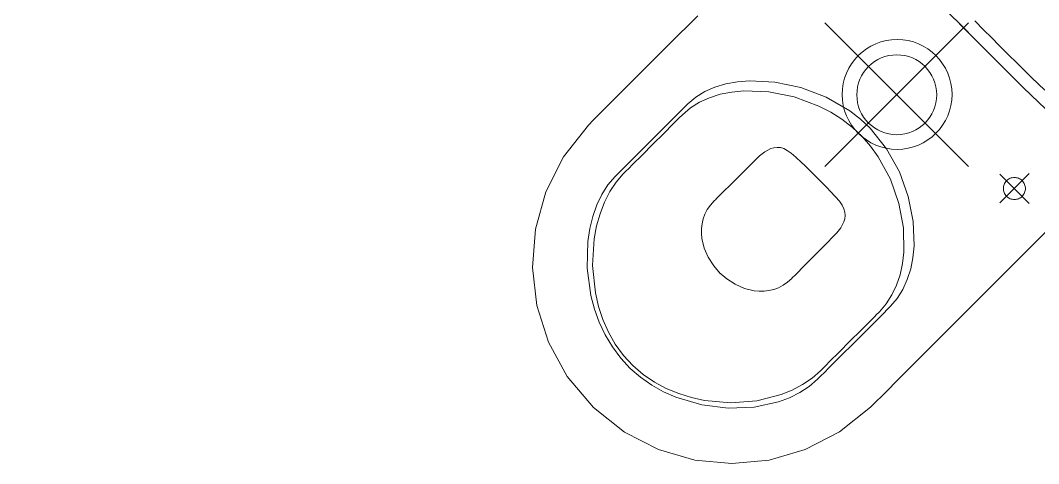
# Model space of a CAD drawing. Header units: millimetres. Extents: x 186805 to 449048, y 2167 to 51540.
# Drawn here: x 258821 to 259767, y 32388 to 32799 of the extents above; entities that cross this region are included whole.
import ezdxf

# ---------------------------------------------------------------- set-up
doc = ezdxf.new("R2010")
doc.units = ezdxf.units.MM
doc.linetypes.add('HIDDEN', pattern=[0.375, 0.25, -0.125])
for name, color, linetype, lineweight in [('0-AKL-P1 TILES', 8, 'CONTINUOUS', 13), ('3117.NEW ID XR$0$BD$0$0-PLUMBING', 2, 'CONTINUOUS', 20), ('3117.NEW ID XR$0$BD$0$0-sanitary', 1, 'CONTINUOUS', 20), ('BD$0$0-PLUMBING', 2, 'CONTINUOUS', 20), ('BD$0$0-sanitary', 1, 'CONTINUOUS', 20)]:
    doc.layers.add(name, color=color, linetype=linetype, lineweight=lineweight)
doc.layers.add('BB$0$DOOR', color=9, linetype='HIDDEN')

# ---------------------------------------------------------------- blocks, each defined once
blk = doc.blocks.new('A$C5C977968')
at = {"layer": '3117.NEW ID XR$0$BD$0$0-PLUMBING', "linetype": 'Continuous'}
for p, q in [((7062.28, 3332.98), (6928.85, 3199.55)), ((7062.28, 3199.55), (6928.85, 3332.98))]:
    blk.add_line(p, q, dxfattribs=at)
for centre, radius in [((6995.3, 3266.61), 51), ((6995.56, 3266.26), 37.11)]:
    blk.add_circle(centre, radius, dxfattribs=at)
at = {"layer": '3117.NEW ID XR$0$BD$0$0-sanitary'}
for points in [[(7180.29, 3339.7), (7207.5, 3312.49), (7231.83, 3288.17), (7252.36, 3267.64), (7268.16, 3251.85), (7278.32, 3241.69), (7280.99, 3239.02), (7281.91, 3238.1), (7305.13, 3208.64), (7321.51, 3176.1), (7331.07, 3141.56), (7333.83, 3106.07), (7329.8, 3070.7), (7319.01, 3036.52), (7301.48, 3004.6), (7277.22, 2975.99), (7277.22, 2975.99)], [(7049.07, 3463.96), (7051.01, 3461.43), (7052.16, 3458.78), (7052.65, 3456.36), (7052.63, 3454.49), (7051.9, 3452.01), (7050.43, 3449.87), (7040.66, 3439.08), (7031.58, 3429.14), (7023.1, 3419.94), (7015.14, 3411.38), (7000.43, 3395.84), (6986.76, 3381.72), (6959.87, 3354.65), (6945.29, 3340.14), (6937.41, 3332.3), (6929.04, 3323.94)], [(6858.2, 3270.41), (6870.45, 3282.21), (6882.06, 3293.64), (6894.04, 3305.62), (6900.48, 3312.1), (6907.4, 3319.06), (6914.92, 3326.61), (6923.17, 3334.87)], [(6794.72, 3209.62), (6797.26, 3207.68), (6799.9, 3206.53), (6802.32, 3206.03), (6804.19, 3206.04), (6806.67, 3206.78), (6808.81, 3208.25), (6819.62, 3218.04), (6829.65, 3227.2), (6838.98, 3235.81), (6847.69, 3243.93), (6863.64, 3259.05), (6878.22, 3273.18), (6906.17, 3300.95), (6920.97, 3315.82), (6937.28, 3332.18)], [(7277.22, 2975.99), (7248.39, 2953.16), (7216.7, 2936.86), (7183.11, 2927.1), (7148.58, 2923.86), (7114.05, 2927.15), (7080.48, 2936.98), (7048.81, 2953.33), (7020.02, 2976.21), (7016.74, 2979.48), (7007.44, 2988.78), (6992.91, 3003.32), (6973.94, 3022.29), (6951.32, 3044.9), (6925.85, 3070.37), (6869.52, 3126.71), (6811.28, 3184.95), (6783.43, 3212.8), (6757.48, 3238.75), (6734.22, 3262), (6714.45, 3281.77), (6698.96, 3297.26), (6688.55, 3307.68)], [(7189.52, 3257.93), (7190.28, 3257.17), (7192.42, 3255.03), (7195.76, 3251.7), (7200.08, 3247.37), (7210.9, 3236.55), (7223.31, 3224.14), (7235.72, 3211.74), (7246.54, 3200.91), (7250.86, 3196.59), (7254.19, 3193.26), (7256.34, 3191.11), (7257.1, 3190.35), (7263.71, 3182.66), (7269.4, 3173.84), (7274.13, 3164.04), (7277.9, 3153.38), (7280.7, 3142.04), (7282.51, 3130.13), (7283.09, 3105.24), (7279.56, 3079.86), (7276.2, 3067.34), (7271.78, 3055.14), (7266.26, 3043.38), (7259.65, 3032.23), (7251.92, 3021.82), (7243.05, 3012.29), (7233.43, 3004.01), (7223.06, 2996.8), (7212.06, 2990.63), (7200.56, 2985.52), (7176.54, 2978.38), (7152.03, 2975.31), (7128.02, 2976.25), (7105.52, 2981.11), (7095.15, 2984.99), (7085.53, 2989.83), (7076.8, 2995.61), (7069.07, 3002.33), (7068.31, 3003.09), (7066.17, 3005.23), (7062.83, 3008.56), (7058.51, 3012.89), (7047.69, 3023.71), (7035.28, 3036.12), (7022.88, 3048.52), (7012.05, 3059.35), (7007.73, 3063.67), (7004.4, 3067), (7002.25, 3069.15), (7001.49, 3069.91), (6995.18, 3077.28), (6989.95, 3085.59), (6985.78, 3094.74), (6982.66, 3104.58), (6980.57, 3115.02), (6979.49, 3125.93), (6980.29, 3148.69), (6984.91, 3171.94), (6993.2, 3194.72), (7005.02, 3216.1), (7020.21, 3235.14), (7029.32, 3243.71), (7039.25, 3251.4), (7061.05, 3264.05), (7084.54, 3272.98), (7108.65, 3278.08), (7132.27, 3279.23), (7143.57, 3278.3), (7154.35, 3276.34), (7164.47, 3273.33), (7173.79, 3269.27), (7182.19, 3264.14), (7189.52, 3257.93), (7189.52, 3257.93)], [(7194.59, 3247.79), (7195.21, 3247.17), (7196.95, 3245.43), (7199.66, 3242.72), (7203.17, 3239.21), (7211.96, 3230.42), (7222.04, 3220.34), (7232.12, 3210.26), (7240.91, 3201.47), (7244.42, 3197.96), (7247.13, 3195.25), (7248.87, 3193.51), (7249.49, 3192.89), (7256.16, 3185.2), (7262, 3176.37), (7266.98, 3166.56), (7271.08, 3155.9), (7274.25, 3144.55), (7276.49, 3132.64), (7278, 3107.73), (7275.39, 3082.34), (7272.47, 3069.83), (7268.43, 3057.62), (7263.24, 3045.88), (7256.88, 3034.73), (7249.31, 3024.34), (7240.52, 3014.83), (7230.9, 3006.62), (7220.53, 2999.58), (7209.53, 2993.67), (7198.03, 2988.88), (7186.15, 2985.19), (7174.02, 2982.56), (7149.5, 2980.42), (7125.49, 2982.28), (7102.99, 2987.94), (7092.62, 2992.14), (7083, 2997.22), (7074.26, 3003.16), (7066.53, 3009.94), (7065.92, 3010.56), (7064.18, 3012.3), (7061.47, 3015), (7057.96, 3018.52), (7049.17, 3027.31), (7039.09, 3037.39), (7029.01, 3047.46), (7020.22, 3056.26), (7016.71, 3059.77), (7014, 3062.47), (7012.26, 3064.22), (7011.64, 3064.83), (7005.31, 3072.19), (7000.02, 3080.44), (6995.76, 3089.49), (6992.52, 3099.22), (6990.29, 3109.51), (6989.05, 3120.25), (6989.47, 3142.63), (6993.67, 3165.46), (7001.54, 3187.82), (7012.96, 3208.81), (7019.97, 3218.51), (7027.82, 3227.53), (7036.76, 3235.95), (7046.5, 3243.48), (7056.9, 3250.1), (7067.85, 3255.8), (7090.86, 3264.38), (7114.48, 3269.12), (7137.7, 3269.93), (7148.83, 3268.83), (7159.48, 3266.71), (7169.5, 3263.55), (7178.78, 3259.36), (7187.19, 3254.11), (7194.59, 3247.79)], [(7070.12, 3189.83), (7074.11, 3193.81), (7077.73, 3197.41), (7081.03, 3200.65), (7084.02, 3203.54), (7089.21, 3208.36), (7093.53, 3211.99), (7097.21, 3214.59), (7100.49, 3216.27), (7103.58, 3217.18), (7106.71, 3217.46), (7109.71, 3217.15), (7112.62, 3216.29), (7118.07, 3213.37), (7122.88, 3209.57), (7126.87, 3205.77), (7131.78, 3200.87), (7137.65, 3195.03), (7150.26, 3182.48), (7156.02, 3176.77), (7158.54, 3174.26), (7160.75, 3172.07), (7162.57, 3170.26), (7163.95, 3168.89), (7164.82, 3168.03), (7165.13, 3167.73), (7168.64, 3163.8), (7171.49, 3159.69), (7173.71, 3155.44), (7175.34, 3151.06), (7176.41, 3146.59), (7176.94, 3142.06), (7176.96, 3137.5), (7176.51, 3132.95), (7174.32, 3123.99), (7170.59, 3115.42), (7165.57, 3107.49), (7159.5, 3100.45)], [(6899.92, 3192.66), (6872.55, 3165.3)], [(6872.58, 3193.24), (6899.93, 3165.88)], [(6893.61, 3172.05), (6894.31, 3172.83), (6894.91, 3173.66), (6895.43, 3174.53), (6895.85, 3175.43), (6896.18, 3176.37), (6896.41, 3177.33), (6896.55, 3178.3), (6896.6, 3179.28), (6896.55, 3180.26), (6896.41, 3181.23), (6896.17, 3182.19), (6895.85, 3183.12), (6895.43, 3184.03), (6894.91, 3184.9), (6894.3, 3185.73), (6893.6, 3186.5), (6892.82, 3187.2), (6892, 3187.81), (6891.13, 3188.33), (6890.22, 3188.75), (6889.29, 3189.07), (6888.33, 3189.31), (6887.36, 3189.45), (6886.38, 3189.49), (6885.4, 3189.45), (6884.43, 3189.31), (6883.47, 3189.07), (6882.54, 3188.75), (6881.63, 3188.33), (6880.76, 3187.81), (6879.93, 3187.2), (6879.16, 3186.5), (6878.46, 3185.73), (6877.85, 3184.9), (6877.33, 3184.03), (6876.91, 3183.12), (6876.58, 3182.19), (6876.35, 3181.23), (6876.21, 3180.26), (6876.16, 3179.28), (6876.21, 3178.3), (6876.35, 3177.33), (6876.58, 3176.37), (6876.91, 3175.44), (6877.33, 3174.53), (6877.85, 3173.66), (6878.46, 3172.83), (6879.16, 3172.06), (6879.93, 3171.36), (6880.76, 3170.75), (6881.63, 3170.23), (6882.54, 3169.81), (6883.47, 3169.48), (6884.43, 3169.25), (6885.4, 3169.11), (6886.38, 3169.06), (6887.36, 3169.11), (6888.33, 3169.25), (6889.29, 3169.48), (6890.22, 3169.81), (6891.13, 3170.23), (6892, 3170.74), (6892.83, 3171.35), (6893.61, 3172.05), (6893.61, 3172.05)], [(7071.06, 3190.77), (7067.08, 3186.78), (7063.48, 3183.16), (7060.24, 3179.86), (7057.35, 3176.87), (7052.53, 3171.68), (7048.9, 3167.36), (7046.31, 3163.68), (7044.62, 3160.41), (7043.71, 3157.32), (7043.43, 3154.18), (7043.74, 3151.18), (7044.6, 3148.27), (7047.52, 3142.82), (7051.32, 3138.01), (7055.12, 3134.01), (7060.02, 3129.11), (7065.86, 3123.24), (7078.4, 3110.62), (7084.12, 3104.87), (7086.63, 3102.34), (7088.81, 3100.14), (7090.62, 3098.31), (7091.99, 3096.93), (7092.86, 3096.06), (7093.16, 3095.76), (7097.08, 3092.25), (7101.19, 3089.4), (7105.45, 3087.17), (7109.83, 3085.54), (7114.3, 3084.48), (7118.83, 3083.95), (7123.38, 3083.93), (7127.94, 3084.38), (7136.9, 3086.57), (7145.47, 3090.31), (7153.4, 3095.32), (7160.43, 3101.39)]]:
    blk.add_lwpolyline(points, dxfattribs=at)
at = {"layer": 'BB$0$DOOR'}
blk.add_arc((8568.67, 3675.79), 796.83, 134.56818, 221.79568, dxfattribs=at)
blk.add_arc((8568.67, 3675.79), 796.83, 134.56818, 221.79568, dxfattribs=at)
blk.add_arc((8568.67, 3675.79), 796.83, 134.56818, 221.79568, dxfattribs=at)
at = {"layer": 'BD$0$0-PLUMBING', "linetype": 'Continuous'}
for p, q in [((7062.28, 3332.98), (6928.85, 3199.55)), ((7062.28, 3199.55), (6928.85, 3332.98)), ((7062.28, 3332.98), (6928.85, 3199.55)), ((7062.28, 3199.55), (6928.85, 3332.98))]:
    blk.add_line(p, q, dxfattribs=at)
for centre, radius in [((6995.3, 3266.61), 51), ((6995.3, 3266.61), 51), ((6995.56, 3266.26), 37.11), ((6995.56, 3266.26), 37.11)]:
    blk.add_circle(centre, radius, dxfattribs=at)
at = {"layer": 'BD$0$0-sanitary'}
for points in [[(7180.29, 3339.7), (7207.5, 3312.49), (7231.83, 3288.17), (7252.36, 3267.64), (7268.16, 3251.85), (7278.32, 3241.69), (7280.99, 3239.02), (7281.91, 3238.1), (7305.13, 3208.64), (7321.51, 3176.1), (7331.07, 3141.56), (7333.83, 3106.07), (7329.8, 3070.7), (7319.01, 3036.52), (7301.48, 3004.6), (7277.22, 2975.99), (7277.22, 2975.99)], [(7180.29, 3339.7), (7207.5, 3312.49), (7231.83, 3288.17), (7252.36, 3267.64), (7268.16, 3251.85), (7278.32, 3241.69), (7280.99, 3239.02), (7281.91, 3238.1), (7305.13, 3208.64), (7321.51, 3176.1), (7331.07, 3141.56), (7333.83, 3106.07), (7329.8, 3070.7), (7319.01, 3036.52), (7301.48, 3004.6), (7277.22, 2975.99), (7277.22, 2975.99)], [(7049.07, 3463.96), (7051.01, 3461.43), (7052.16, 3458.78), (7052.65, 3456.36), (7052.63, 3454.49), (7051.9, 3452.01), (7050.43, 3449.87), (7040.66, 3439.08), (7031.58, 3429.14), (7023.1, 3419.94), (7015.14, 3411.38), (7000.43, 3395.84), (6986.76, 3381.72), (6959.87, 3354.65), (6945.29, 3340.14), (6937.41, 3332.3), (6929.04, 3323.94)], [(7049.07, 3463.96), (7051.01, 3461.43), (7052.16, 3458.78), (7052.65, 3456.36), (7052.63, 3454.49), (7051.9, 3452.01), (7050.43, 3449.87), (7040.66, 3439.08), (7031.58, 3429.14), (7023.1, 3419.94), (7015.14, 3411.38), (7000.43, 3395.84), (6986.76, 3381.72), (6959.87, 3354.65), (6945.29, 3340.14), (6937.41, 3332.3), (6929.04, 3323.94)], [(6858.2, 3270.41), (6870.45, 3282.21), (6882.06, 3293.64), (6894.04, 3305.62), (6900.48, 3312.1), (6907.4, 3319.06), (6914.92, 3326.61), (6923.17, 3334.87)], [(6858.2, 3270.41), (6870.45, 3282.21), (6882.06, 3293.64), (6894.04, 3305.62), (6900.48, 3312.1), (6907.4, 3319.06), (6914.92, 3326.61), (6923.17, 3334.87)], [(6794.72, 3209.62), (6797.26, 3207.68), (6799.9, 3206.53), (6802.32, 3206.03), (6804.19, 3206.04), (6806.67, 3206.78), (6808.81, 3208.25), (6819.62, 3218.04), (6829.65, 3227.2), (6838.98, 3235.81), (6847.69, 3243.93), (6863.64, 3259.05), (6878.22, 3273.18), (6906.17, 3300.95), (6920.97, 3315.82), (6937.28, 3332.18)], [(6794.72, 3209.62), (6797.26, 3207.68), (6799.9, 3206.53), (6802.32, 3206.03), (6804.19, 3206.04), (6806.67, 3206.78), (6808.81, 3208.25), (6819.62, 3218.04), (6829.65, 3227.2), (6838.98, 3235.81), (6847.69, 3243.93), (6863.64, 3259.05), (6878.22, 3273.18), (6906.17, 3300.95), (6920.97, 3315.82), (6937.28, 3332.18)], [(7277.22, 2975.99), (7248.39, 2953.16), (7216.7, 2936.86), (7183.11, 2927.1), (7148.58, 2923.86), (7114.05, 2927.15), (7080.48, 2936.98), (7048.81, 2953.33), (7020.02, 2976.21), (7016.74, 2979.48), (7007.44, 2988.78), (6992.91, 3003.32), (6973.94, 3022.29), (6951.32, 3044.9), (6925.85, 3070.37), (6869.52, 3126.71), (6811.28, 3184.95), (6783.43, 3212.8), (6757.48, 3238.75), (6734.22, 3262), (6714.45, 3281.77), (6698.96, 3297.26), (6688.55, 3307.68)], [(7277.22, 2975.99), (7248.39, 2953.16), (7216.7, 2936.86), (7183.11, 2927.1), (7148.58, 2923.86), (7114.05, 2927.15), (7080.48, 2936.98), (7048.81, 2953.33), (7020.02, 2976.21), (7016.74, 2979.48), (7007.44, 2988.78), (6992.91, 3003.32), (6973.94, 3022.29), (6951.32, 3044.9), (6925.85, 3070.37), (6869.52, 3126.71), (6811.28, 3184.95), (6783.43, 3212.8), (6757.48, 3238.75), (6734.22, 3262), (6714.45, 3281.77), (6698.96, 3297.26), (6688.55, 3307.68)], [(7189.52, 3257.93), (7190.28, 3257.17), (7192.42, 3255.03), (7195.76, 3251.7), (7200.08, 3247.37), (7210.9, 3236.55), (7223.31, 3224.14), (7235.72, 3211.74), (7246.54, 3200.91), (7250.86, 3196.59), (7254.19, 3193.26), (7256.34, 3191.11), (7257.1, 3190.35), (7263.71, 3182.66), (7269.4, 3173.84), (7274.13, 3164.04), (7277.9, 3153.38), (7280.7, 3142.04), (7282.51, 3130.13), (7283.09, 3105.24), (7279.56, 3079.86), (7276.2, 3067.34), (7271.78, 3055.14), (7266.26, 3043.38), (7259.65, 3032.23), (7251.92, 3021.82), (7243.05, 3012.29), (7233.43, 3004.01), (7223.06, 2996.8), (7212.06, 2990.63), (7200.56, 2985.52), (7176.54, 2978.38), (7152.03, 2975.31), (7128.02, 2976.25), (7105.52, 2981.11), (7095.15, 2984.99), (7085.53, 2989.83), (7076.8, 2995.61), (7069.07, 3002.33), (7068.31, 3003.09), (7066.17, 3005.23), (7062.83, 3008.56), (7058.51, 3012.89), (7047.69, 3023.71), (7035.28, 3036.12), (7022.88, 3048.52), (7012.05, 3059.35), (7007.73, 3063.67), (7004.4, 3067), (7002.25, 3069.15), (7001.49, 3069.91), (6995.18, 3077.28), (6989.95, 3085.59), (6985.78, 3094.74), (6982.66, 3104.58), (6980.57, 3115.02), (6979.49, 3125.93), (6980.29, 3148.69), (6984.91, 3171.94), (6993.2, 3194.72), (7005.02, 3216.1), (7020.21, 3235.14), (7029.32, 3243.71), (7039.25, 3251.4), (7061.05, 3264.05), (7084.54, 3272.98), (7108.65, 3278.08), (7132.27, 3279.23), (7143.57, 3278.3), (7154.35, 3276.34), (7164.47, 3273.33), (7173.79, 3269.27), (7182.19, 3264.14), (7189.52, 3257.93), (7189.52, 3257.93)], [(7189.52, 3257.93), (7190.28, 3257.17), (7192.42, 3255.03), (7195.76, 3251.7), (7200.08, 3247.37), (7210.9, 3236.55), (7223.31, 3224.14), (7235.72, 3211.74), (7246.54, 3200.91), (7250.86, 3196.59), (7254.19, 3193.26), (7256.34, 3191.11), (7257.1, 3190.35), (7263.71, 3182.66), (7269.4, 3173.84), (7274.13, 3164.04), (7277.9, 3153.38), (7280.7, 3142.04), (7282.51, 3130.13), (7283.09, 3105.24), (7279.56, 3079.86), (7276.2, 3067.34), (7271.78, 3055.14), (7266.26, 3043.38), (7259.65, 3032.23), (7251.92, 3021.82), (7243.05, 3012.29), (7233.43, 3004.01), (7223.06, 2996.8), (7212.06, 2990.63), (7200.56, 2985.52), (7176.54, 2978.38), (7152.03, 2975.31), (7128.02, 2976.25), (7105.52, 2981.11), (7095.15, 2984.99), (7085.53, 2989.83), (7076.8, 2995.61), (7069.07, 3002.33), (7068.31, 3003.09), (7066.17, 3005.23), (7062.83, 3008.56), (7058.51, 3012.89), (7047.69, 3023.71), (7035.28, 3036.12), (7022.88, 3048.52), (7012.05, 3059.35), (7007.73, 3063.67), (7004.4, 3067), (7002.25, 3069.15), (7001.49, 3069.91), (6995.18, 3077.28), (6989.95, 3085.59), (6985.78, 3094.74), (6982.66, 3104.58), (6980.57, 3115.02), (6979.49, 3125.93), (6980.29, 3148.69), (6984.91, 3171.94), (6993.2, 3194.72), (7005.02, 3216.1), (7020.21, 3235.14), (7029.32, 3243.71), (7039.25, 3251.4), (7061.05, 3264.05), (7084.54, 3272.98), (7108.65, 3278.08), (7132.27, 3279.23), (7143.57, 3278.3), (7154.35, 3276.34), (7164.47, 3273.33), (7173.79, 3269.27), (7182.19, 3264.14), (7189.52, 3257.93), (7189.52, 3257.93)], [(7194.59, 3247.79), (7195.21, 3247.17), (7196.95, 3245.43), (7199.66, 3242.72), (7203.17, 3239.21), (7211.96, 3230.42), (7222.04, 3220.34), (7232.12, 3210.26), (7240.91, 3201.47), (7244.42, 3197.96), (7247.13, 3195.25), (7248.87, 3193.51), (7249.49, 3192.89), (7256.16, 3185.2), (7262, 3176.37), (7266.98, 3166.56), (7271.08, 3155.9), (7274.25, 3144.55), (7276.49, 3132.64), (7278, 3107.73), (7275.39, 3082.34), (7272.47, 3069.83), (7268.43, 3057.62), (7263.24, 3045.88), (7256.88, 3034.73), (7249.31, 3024.34), (7240.52, 3014.83), (7230.9, 3006.62), (7220.53, 2999.58), (7209.53, 2993.67), (7198.03, 2988.88), (7186.15, 2985.19), (7174.02, 2982.56), (7149.5, 2980.42), (7125.49, 2982.28), (7102.99, 2987.94), (7092.62, 2992.14), (7083, 2997.22), (7074.26, 3003.16), (7066.53, 3009.94), (7065.92, 3010.56), (7064.18, 3012.3), (7061.47, 3015), (7057.96, 3018.52), (7049.17, 3027.31), (7039.09, 3037.39), (7029.01, 3047.46), (7020.22, 3056.26), (7016.71, 3059.77), (7014, 3062.47), (7012.26, 3064.22), (7011.64, 3064.83), (7005.31, 3072.19), (7000.02, 3080.44), (6995.76, 3089.49), (6992.52, 3099.22), (6990.29, 3109.51), (6989.05, 3120.25), (6989.47, 3142.63), (6993.67, 3165.46), (7001.54, 3187.82), (7012.96, 3208.81), (7019.97, 3218.51), (7027.82, 3227.53), (7036.76, 3235.95), (7046.5, 3243.48), (7056.9, 3250.1), (7067.85, 3255.8), (7090.86, 3264.38), (7114.48, 3269.12), (7137.7, 3269.93), (7148.83, 3268.83), (7159.48, 3266.71), (7169.5, 3263.55), (7178.78, 3259.36), (7187.19, 3254.11), (7194.59, 3247.79)], [(7194.59, 3247.79), (7195.21, 3247.17), (7196.95, 3245.43), (7199.66, 3242.72), (7203.17, 3239.21), (7211.96, 3230.42), (7222.04, 3220.34), (7232.12, 3210.26), (7240.91, 3201.47), (7244.42, 3197.96), (7247.13, 3195.25), (7248.87, 3193.51), (7249.49, 3192.89), (7256.16, 3185.2), (7262, 3176.37), (7266.98, 3166.56), (7271.08, 3155.9), (7274.25, 3144.55), (7276.49, 3132.64), (7278, 3107.73), (7275.39, 3082.34), (7272.47, 3069.83), (7268.43, 3057.62), (7263.24, 3045.88), (7256.88, 3034.73), (7249.31, 3024.34), (7240.52, 3014.83), (7230.9, 3006.62), (7220.53, 2999.58), (7209.53, 2993.67), (7198.03, 2988.88), (7186.15, 2985.19), (7174.02, 2982.56), (7149.5, 2980.42), (7125.49, 2982.28), (7102.99, 2987.94), (7092.62, 2992.14), (7083, 2997.22), (7074.26, 3003.16), (7066.53, 3009.94), (7065.92, 3010.56), (7064.18, 3012.3), (7061.47, 3015), (7057.96, 3018.52), (7049.17, 3027.31), (7039.09, 3037.39), (7029.01, 3047.46), (7020.22, 3056.26), (7016.71, 3059.77), (7014, 3062.47), (7012.26, 3064.22), (7011.64, 3064.83), (7005.31, 3072.19), (7000.02, 3080.44), (6995.76, 3089.49), (6992.52, 3099.22), (6990.29, 3109.51), (6989.05, 3120.25), (6989.47, 3142.63), (6993.67, 3165.46), (7001.54, 3187.82), (7012.96, 3208.81), (7019.97, 3218.51), (7027.82, 3227.53), (7036.76, 3235.95), (7046.5, 3243.48), (7056.9, 3250.1), (7067.85, 3255.8), (7090.86, 3264.38), (7114.48, 3269.12), (7137.7, 3269.93), (7148.83, 3268.83), (7159.48, 3266.71), (7169.5, 3263.55), (7178.78, 3259.36), (7187.19, 3254.11), (7194.59, 3247.79)], [(7070.12, 3189.83), (7074.11, 3193.81), (7077.73, 3197.41), (7081.03, 3200.65), (7084.02, 3203.54), (7089.21, 3208.36), (7093.53, 3211.99), (7097.21, 3214.59), (7100.49, 3216.27), (7103.58, 3217.18), (7106.71, 3217.46), (7109.71, 3217.15), (7112.62, 3216.29), (7118.07, 3213.37), (7122.88, 3209.57), (7126.87, 3205.77), (7131.78, 3200.87), (7137.65, 3195.03), (7150.26, 3182.48), (7156.02, 3176.77), (7158.54, 3174.26), (7160.75, 3172.07), (7162.57, 3170.26), (7163.95, 3168.89), (7164.82, 3168.03), (7165.13, 3167.73), (7168.64, 3163.8), (7171.49, 3159.69), (7173.71, 3155.44), (7175.34, 3151.06), (7176.41, 3146.59), (7176.94, 3142.06), (7176.96, 3137.5), (7176.51, 3132.95), (7174.32, 3123.99), (7170.59, 3115.42), (7165.57, 3107.49), (7159.5, 3100.45)], [(7070.12, 3189.83), (7074.11, 3193.81), (7077.73, 3197.41), (7081.03, 3200.65), (7084.02, 3203.54), (7089.21, 3208.36), (7093.53, 3211.99), (7097.21, 3214.59), (7100.49, 3216.27), (7103.58, 3217.18), (7106.71, 3217.46), (7109.71, 3217.15), (7112.62, 3216.29), (7118.07, 3213.37), (7122.88, 3209.57), (7126.87, 3205.77), (7131.78, 3200.87), (7137.65, 3195.03), (7150.26, 3182.48), (7156.02, 3176.77), (7158.54, 3174.26), (7160.75, 3172.07), (7162.57, 3170.26), (7163.95, 3168.89), (7164.82, 3168.03), (7165.13, 3167.73), (7168.64, 3163.8), (7171.49, 3159.69), (7173.71, 3155.44), (7175.34, 3151.06), (7176.41, 3146.59), (7176.94, 3142.06), (7176.96, 3137.5), (7176.51, 3132.95), (7174.32, 3123.99), (7170.59, 3115.42), (7165.57, 3107.49), (7159.5, 3100.45)], [(6899.92, 3192.66), (6872.55, 3165.3)], [(6899.92, 3192.66), (6872.55, 3165.3)], [(6872.58, 3193.24), (6899.93, 3165.88)], [(6872.58, 3193.24), (6899.93, 3165.88)], [(6893.61, 3172.05), (6894.31, 3172.83), (6894.91, 3173.66), (6895.43, 3174.53), (6895.85, 3175.43), (6896.18, 3176.37), (6896.41, 3177.33), (6896.55, 3178.3), (6896.6, 3179.28), (6896.55, 3180.26), (6896.41, 3181.23), (6896.17, 3182.19), (6895.85, 3183.12), (6895.43, 3184.03), (6894.91, 3184.9), (6894.3, 3185.73), (6893.6, 3186.5), (6892.82, 3187.2), (6892, 3187.81), (6891.13, 3188.33), (6890.22, 3188.75), (6889.29, 3189.07), (6888.33, 3189.31), (6887.36, 3189.45), (6886.38, 3189.49), (6885.4, 3189.45), (6884.43, 3189.31), (6883.47, 3189.07), (6882.54, 3188.75), (6881.63, 3188.33), (6880.76, 3187.81), (6879.93, 3187.2), (6879.16, 3186.5), (6878.46, 3185.73), (6877.85, 3184.9), (6877.33, 3184.03), (6876.91, 3183.12), (6876.58, 3182.19), (6876.35, 3181.23), (6876.21, 3180.26), (6876.16, 3179.28), (6876.21, 3178.3), (6876.35, 3177.33), (6876.58, 3176.37), (6876.91, 3175.44), (6877.33, 3174.53), (6877.85, 3173.66), (6878.46, 3172.83), (6879.16, 3172.06), (6879.93, 3171.36), (6880.76, 3170.75), (6881.63, 3170.23), (6882.54, 3169.81), (6883.47, 3169.48), (6884.43, 3169.25), (6885.4, 3169.11), (6886.38, 3169.06), (6887.36, 3169.11), (6888.33, 3169.25), (6889.29, 3169.48), (6890.22, 3169.81), (6891.13, 3170.23), (6892, 3170.74), (6892.83, 3171.35), (6893.61, 3172.05), (6893.61, 3172.05)], [(6893.61, 3172.05), (6894.31, 3172.83), (6894.91, 3173.66), (6895.43, 3174.53), (6895.85, 3175.43), (6896.18, 3176.37), (6896.41, 3177.33), (6896.55, 3178.3), (6896.6, 3179.28), (6896.55, 3180.26), (6896.41, 3181.23), (6896.17, 3182.19), (6895.85, 3183.12), (6895.43, 3184.03), (6894.91, 3184.9), (6894.3, 3185.73), (6893.6, 3186.5), (6892.82, 3187.2), (6892, 3187.81), (6891.13, 3188.33), (6890.22, 3188.75), (6889.29, 3189.07), (6888.33, 3189.31), (6887.36, 3189.45), (6886.38, 3189.49), (6885.4, 3189.45), (6884.43, 3189.31), (6883.47, 3189.07), (6882.54, 3188.75), (6881.63, 3188.33), (6880.76, 3187.81), (6879.93, 3187.2), (6879.16, 3186.5), (6878.46, 3185.73), (6877.85, 3184.9), (6877.33, 3184.03), (6876.91, 3183.12), (6876.58, 3182.19), (6876.35, 3181.23), (6876.21, 3180.26), (6876.16, 3179.28), (6876.21, 3178.3), (6876.35, 3177.33), (6876.58, 3176.37), (6876.91, 3175.44), (6877.33, 3174.53), (6877.85, 3173.66), (6878.46, 3172.83), (6879.16, 3172.06), (6879.93, 3171.36), (6880.76, 3170.75), (6881.63, 3170.23), (6882.54, 3169.81), (6883.47, 3169.48), (6884.43, 3169.25), (6885.4, 3169.11), (6886.38, 3169.06), (6887.36, 3169.11), (6888.33, 3169.25), (6889.29, 3169.48), (6890.22, 3169.81), (6891.13, 3170.23), (6892, 3170.74), (6892.83, 3171.35), (6893.61, 3172.05), (6893.61, 3172.05)], [(7071.06, 3190.77), (7067.08, 3186.78), (7063.48, 3183.16), (7060.24, 3179.86), (7057.35, 3176.87), (7052.53, 3171.68), (7048.9, 3167.36), (7046.31, 3163.68), (7044.62, 3160.41), (7043.71, 3157.32), (7043.43, 3154.18), (7043.74, 3151.18), (7044.6, 3148.27), (7047.52, 3142.82), (7051.32, 3138.01), (7055.12, 3134.01), (7060.02, 3129.11), (7065.86, 3123.24), (7078.4, 3110.62), (7084.12, 3104.87), (7086.63, 3102.34), (7088.81, 3100.14), (7090.62, 3098.31), (7091.99, 3096.93), (7092.86, 3096.06), (7093.16, 3095.76), (7097.08, 3092.25), (7101.19, 3089.4), (7105.45, 3087.17), (7109.83, 3085.54), (7114.3, 3084.48), (7118.83, 3083.95), (7123.38, 3083.93), (7127.94, 3084.38), (7136.9, 3086.57), (7145.47, 3090.31), (7153.4, 3095.32), (7160.43, 3101.39)], [(7071.06, 3190.77), (7067.08, 3186.78), (7063.48, 3183.16), (7060.24, 3179.86), (7057.35, 3176.87), (7052.53, 3171.68), (7048.9, 3167.36), (7046.31, 3163.68), (7044.62, 3160.41), (7043.71, 3157.32), (7043.43, 3154.18), (7043.74, 3151.18), (7044.6, 3148.27), (7047.52, 3142.82), (7051.32, 3138.01), (7055.12, 3134.01), (7060.02, 3129.11), (7065.86, 3123.24), (7078.4, 3110.62), (7084.12, 3104.87), (7086.63, 3102.34), (7088.81, 3100.14), (7090.62, 3098.31), (7091.99, 3096.93), (7092.86, 3096.06), (7093.16, 3095.76), (7097.08, 3092.25), (7101.19, 3089.4), (7105.45, 3087.17), (7109.83, 3085.54), (7114.3, 3084.48), (7118.83, 3083.95), (7123.38, 3083.93), (7127.94, 3084.38), (7136.9, 3086.57), (7145.47, 3090.31), (7153.4, 3095.32), (7160.43, 3101.39)]]:
    blk.add_lwpolyline(points, dxfattribs=at)

msp = doc.modelspace()

# ---------------------------------------------------------------- block references
at = {"layer": '0-AKL-P1 TILES', "color": 1, "xscale": -1}
msp.add_blockref('A$C5C977968', (266630.66, 29463.82), dxfattribs=at)

doc.saveas('drawing.dxf')
